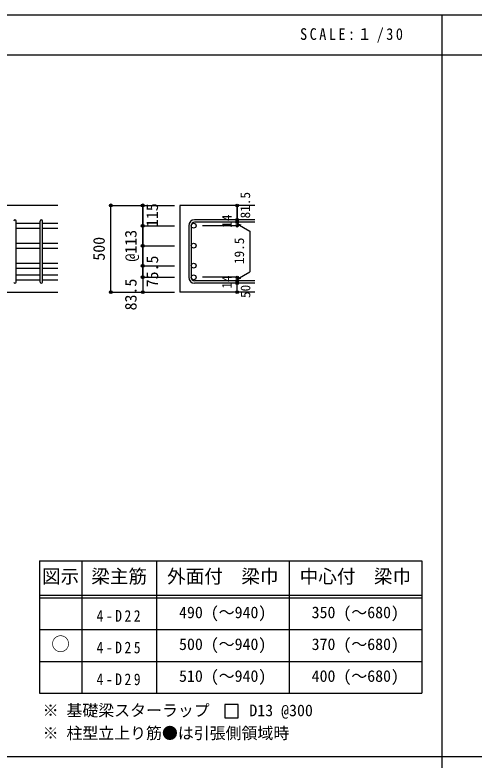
# Model space of a CAD drawing. Units: millimetres at full size, sheet at 1:30, with parts at other scales. Extents: x -5973 to 5954, y -4195 to 4201.
# Drawn here: x -3539 to -942, y -15 to 4201 of the extents above; entities that cross this region are included whole.
import ezdxf
from ezdxf.enums import TextEntityAlignment as Align

# ---------------------------------------------------------------- set-up
doc = ezdxf.new("R2010")
doc.units = ezdxf.units.MM
doc.header["$LTSCALE"] = 30
doc.header["$PDMODE"] = 32
doc.header["$PDSIZE"] = 15
for name, color, linetype in [('0-1_躯体線', 2, 'Continuous'), ('0-5_基礎梁筋', 7, 'Continuous'), ('0-6_スタラップ筋', 7, 'Continuous'), ('0-D_寸法', 4, 'Continuous'), ('6-7_文字', 7, 'Continuous'), ('6-E_枠', 7, 'Continuous'), ('F-0_枠', 6, 'Continuous')]:
    doc.layers.add(name, color=color, linetype=linetype)
doc.styles.add('ＭＳ ゴシック', font='')
doc.styles.get('ＭＳ ゴシック').set_extended_font_data('MS Gothic')

msp = doc.modelspace()

# ---------------------------------------------------------------- linework, layer by layer
at = {"layer": '0-1_躯体線'}
for p, q in [((-3295.8, 3123.3), (-4895.8, 3123.3)), ((-2180.8, 3123.3), (-2605.8, 3123.3)), ((-2605.8, 3123.3), (-2605.8, 2632.8)), ((-3695.8, 2632.8), (-3295.8, 2632.8)), ((-2180.8, 2632.8), (-2605.8, 2632.8))]:
    msp.add_line(p, q, dxfattribs=at)
at = {"layer": '0-5_基礎梁筋'}
for p, q in [((-3531.8, 3022.37), (-3395.8, 3022.37)), ((-3531.8, 2994.37), (-3395.8, 2994.37)), ((-3381.8, 3022.37), (-3295.8, 3022.37)), ((-3381.8, 2994.37), (-3295.8, 2994.37)), ((-3531.8, 2909.33), (-3395.8, 2909.33)), ((-3381.8, 2909.33), (-3295.8, 2909.33)), ((-3531.8, 2881.33), (-3395.8, 2881.33)), ((-3381.8, 2881.33), (-3295.8, 2881.33)), ((-3531.8, 2796.3), (-3395.8, 2796.3)), ((-3381.8, 2796.3), (-3295.8, 2796.3)), ((-3531.8, 2768.3), (-3395.8, 2768.3)), ((-3381.8, 2768.3), (-3295.8, 2768.3)), ((-3531.8, 2730.3), (-3395.8, 2730.3)), ((-3531.8, 2702.3), (-3395.8, 2702.3)), ((-3381.8, 2730.3), (-3295.8, 2730.3)), ((-3381.8, 2702.3), (-3295.8, 2702.3))]:
    msp.add_line(p, q, dxfattribs=at)
at = {"layer": '0-5_基礎梁筋', "color": 3}
for centre in [(-2527.8, 3008.37), (-2527.8, 2895.33), (-2527.8, 2782.3), (-2527.8, 2716.3)]:
    msp.add_circle(centre, 14, dxfattribs=at)
at = {"layer": '0-6_スタラップ筋'}
for p, q in [((-2180.8, 3041.87), (-2522.3, 3041.87)), ((-3531.8, 2689.8), (-3531.8, 3034.87)), ((-3395.8, 2689.8), (-3395.8, 3034.87)), ((-3381.8, 2689.8), (-3381.8, 3034.87)), ((-2555.8, 3008.37), (-2555.8, 2716.3)), ((-2541.8, 3008.37), (-2541.8, 2716.3)), ((-2180.8, 3027.87), (-2522.3, 3027.87)), ((-2180.8, 2696.8), (-2522.3, 2696.8)), ((-2180.8, 2682.8), (-2522.3, 2682.8))]:
    msp.add_line(p, q, dxfattribs=at)
for centre, radius, start, end in [((-3538.8, 3034.87), 7, 0, 180), ((-3388.8, 3034.87), 7, 0, 180), ((-2522.3, 3008.37), 33.5, 90, 180), ((-2522.3, 3008.37), 19.5, 90, 180), ((-2522.3, 2716.3), 33.5, 180, 270), ((-2522.3, 2716.3), 19.5, 180, 270), ((-3538.8, 2689.8), 7, 180, 0), ((-3388.8, 2689.8), 7, 180, 0)]:
    msp.add_arc(centre, radius, start, end, dxfattribs=at)
at = {"layer": '0-D_寸法'}
for p, q in [((-2995.8, 3123.3), (-2815.8, 3123.3)), ((-2995.8, 3123.3), (-2815.8, 3123.3)), ((-2995.8, 2632.8), (-2995.8, 3123.3)), ((-2815.8, 3008.37), (-2815.8, 3123.3)), ((-2815.8, 3123.3), (-2635.8, 3123.3)), ((-2815.8, 3123.3), (-2815.8, 3008.37)), ((-2280.8, 3027.87), (-2280.8, 3041.87)), ((-2815.8, 3008.37), (-2635.8, 3008.37)), ((-2815.8, 3008.37), (-2635.8, 3008.37)), ((-2815.8, 3008.37), (-2815.8, 2822.33)), ((-2815.8, 2895.33), (-2815.8, 3008.37)), ((-2815.8, 3008.37), (-2815.8, 2743.3)), ((-2280.8, 3008.37), (-2476.89, 3008.37)), ((-2280.8, 3027.87), (-2280.8, 3008.37)), ((-2280.8, 3018.12), (-2261.48, 3012.94)), ((-2280.8, 3018.12), (-2210.74, 2977.67)), ((-2210.74, 2977.67), (-2210.74, 2747)), ((-2815.8, 2895.33), (-2635.8, 2895.33)), ((-2815.8, 2716.3), (-2815.8, 2895.33)), ((-2815.8, 2782.3), (-2635.8, 2782.3)), ((-2280.8, 2706.55), (-2210.74, 2747)), ((-2815.8, 2716.3), (-2635.8, 2716.3)), ((-2280.8, 2716.3), (-2476.89, 2716.3)), ((-2280.8, 2696.8), (-2280.8, 2716.3)), ((-2280.8, 2706.55), (-2261.48, 2711.73)), ((-2280.8, 2682.8), (-2280.8, 2696.8)), ((-2280.8, 2632.8), (-2280.8, 2682.8)), ((-2995.8, 2632.8), (-2815.8, 2632.8)), ((-2815.8, 2632.8), (-2635.8, 2632.8))]:
    msp.add_line(p, q, dxfattribs=at)
for points in [[(-2280.8, 3123.3), (-2280.8, 3041.87), (-2280.8, 3123.3)], [(-2815.8, 2822.33), (-2815.8, 2716.3), (-2815.8, 2632.8)]]:
    msp.add_lwpolyline(points, dxfattribs=at)
for centre, radius in [((-2995.8, 3123.3), 8), ((-2995.8, 3123.3), 7.2), ((-2995.8, 3123.3), 6.4), ((-2995.8, 3123.3), 5.6), ((-2995.8, 3123.3), 4.8), ((-2995.8, 3123.3), 4), ((-2995.8, 3123.3), 3.2), ((-2995.8, 3123.3), 2.4), ((-2995.8, 3123.3), 1.6), ((-2995.8, 3123.3), 0.8), ((-2815.8, 3123.3), 8), ((-2815.8, 3123.3), 7.2), ((-2815.8, 3123.3), 6.4), ((-2815.8, 3123.3), 5.6), ((-2815.8, 3123.3), 4.8), ((-2815.8, 3123.3), 4), ((-2815.8, 3123.3), 3.2), ((-2815.8, 3123.3), 2.4), ((-2815.8, 3123.3), 1.6), ((-2815.8, 3123.3), 0.8), ((-2280.8, 3123.3), 4), ((-2280.8, 3123.3), 3.6), ((-2280.8, 3123.3), 3.2), ((-2280.8, 3123.3), 2.8), ((-2280.8, 3123.3), 2.4), ((-2280.8, 3123.3), 2), ((-2280.8, 3123.3), 1.6), ((-2280.8, 3123.3), 1.2), ((-2280.8, 3123.3), 0.8), ((-2280.8, 3123.3), 0.4), ((-2280.8, 3041.87), 4), ((-2280.8, 3041.87), 3.6), ((-2280.8, 3041.87), 3.2), ((-2280.8, 3041.87), 2.8), ((-2280.8, 3041.87), 2.4), ((-2280.8, 3041.87), 2), ((-2280.8, 3041.87), 1.6), ((-2280.8, 3041.87), 1.2), ((-2280.8, 3041.87), 0.8), ((-2280.8, 3041.87), 0.4), ((-2815.8, 3008.37), 8), ((-2815.8, 3008.37), 7.2), ((-2815.8, 3008.37), 6.4), ((-2815.8, 3008.37), 5.6), ((-2815.8, 3008.37), 4.8), ((-2815.8, 3008.37), 4), ((-2815.8, 3008.37), 3.2), ((-2815.8, 3008.37), 2.4), ((-2815.8, 3008.37), 1.6), ((-2815.8, 3008.37), 0.8), ((-2280.8, 3027.87), 4), ((-2280.8, 3008.37), 4), ((-2280.8, 3027.87), 3.6), ((-2280.8, 3008.37), 3.6), ((-2280.8, 3027.87), 3.2), ((-2280.8, 3008.37), 3.2), ((-2280.8, 3027.87), 2.8), ((-2280.8, 3008.37), 2.8), ((-2280.8, 3027.87), 2.4), ((-2280.8, 3008.37), 2.4), ((-2280.8, 3027.87), 2), ((-2280.8, 3008.37), 2), ((-2280.8, 3027.87), 1.6), ((-2280.8, 3008.37), 1.6), ((-2280.8, 3027.87), 1.2), ((-2280.8, 3008.37), 1.2), ((-2280.8, 3027.87), 0.8), ((-2280.8, 3008.37), 0.8), ((-2280.8, 3027.87), 0.4), ((-2280.8, 3008.37), 0.4), ((-2815.8, 2895.33), 8), ((-2815.8, 2895.33), 7.2), ((-2815.8, 2895.33), 6.4), ((-2815.8, 2895.33), 5.6), ((-2815.8, 2895.33), 4.8), ((-2815.8, 2895.33), 4), ((-2815.8, 2895.33), 3.2), ((-2815.8, 2895.33), 2.4), ((-2815.8, 2895.33), 1.6), ((-2815.8, 2895.33), 0.8), ((-2815.8, 2782.3), 8), ((-2815.8, 2782.3), 7.2), ((-2815.8, 2782.3), 6.4), ((-2815.8, 2782.3), 5.6), ((-2815.8, 2782.3), 4.8), ((-2815.8, 2782.3), 4), ((-2815.8, 2782.3), 3.2), ((-2815.8, 2782.3), 2.4), ((-2815.8, 2782.3), 1.6), ((-2815.8, 2782.3), 0.8), ((-2815.8, 2716.3), 8), ((-2815.8, 2716.3), 7.2), ((-2815.8, 2716.3), 6.4), ((-2815.8, 2716.3), 5.6), ((-2815.8, 2716.3), 4.8), ((-2815.8, 2716.3), 4), ((-2815.8, 2716.3), 3.2), ((-2815.8, 2716.3), 2.4), ((-2815.8, 2716.3), 1.6), ((-2815.8, 2716.3), 0.8), ((-2280.8, 2716.3), 4), ((-2280.8, 2696.8), 4), ((-2280.8, 2716.3), 3.6), ((-2280.8, 2696.8), 3.6), ((-2280.8, 2716.3), 3.2), ((-2280.8, 2696.8), 3.2), ((-2280.8, 2716.3), 2.8), ((-2280.8, 2696.8), 2.8), ((-2280.8, 2716.3), 2.4), ((-2280.8, 2696.8), 2.4), ((-2280.8, 2716.3), 2), ((-2280.8, 2696.8), 2), ((-2280.8, 2716.3), 1.6), ((-2280.8, 2716.3), 1.2), ((-2280.8, 2716.3), 0.8), ((-2280.8, 2716.3), 0.4), ((-2280.8, 2682.8), 4), ((-2280.8, 2682.8), 3.6), ((-2280.8, 2682.8), 3.2), ((-2280.8, 2682.8), 2.8), ((-2280.8, 2682.8), 2.4), ((-2280.8, 2682.8), 2), ((-2280.8, 2696.8), 1.6), ((-2280.8, 2682.8), 1.6), ((-2280.8, 2696.8), 1.2), ((-2280.8, 2682.8), 1.2), ((-2280.8, 2696.8), 0.8), ((-2280.8, 2682.8), 0.8), ((-2280.8, 2696.8), 0.4), ((-2280.8, 2682.8), 0.4), ((-2995.8, 2632.8), 7.2), ((-2995.8, 2632.8), 6.4), ((-2995.8, 2632.8), 5.6), ((-2995.8, 2632.8), 4.8), ((-2995.8, 2632.8), 4), ((-2995.8, 2632.8), 3.2), ((-2995.8, 2632.8), 2.4), ((-2995.8, 2632.8), 1.6), ((-2995.8, 2632.8), 0.8), ((-2815.8, 2632.8), 7.2), ((-2815.8, 2632.8), 6.4), ((-2815.8, 2632.8), 5.6), ((-2815.8, 2632.8), 4.8), ((-2815.8, 2632.8), 4), ((-2815.8, 2632.8), 3.2), ((-2815.8, 2632.8), 2.4), ((-2815.8, 2632.8), 1.6), ((-2815.8, 2632.8), 0.8), ((-2280.8, 2632.8), 4), ((-2280.8, 2632.8), 3.6), ((-2280.8, 2632.8), 3.2), ((-2280.8, 2632.8), 2.8), ((-2280.8, 2632.8), 2.4), ((-2280.8, 2632.8), 2), ((-2280.8, 2632.8), 1.6), ((-2280.8, 2632.8), 1.2), ((-2280.8, 2632.8), 0.8), ((-2280.8, 2632.8), 0.4)]:
    msp.add_circle(centre, radius, dxfattribs=at)
at = {"layer": '0-D_寸法', "color": 7}
for p in [(-2995.8, 3123.3), (-2815.8, 3123.3), (-2280.8, 3123.3), (-2280.8, 3041.87), (-2815.8, 3008.37), (-2280.8, 3027.87), (-2280.8, 3008.37), (-2815.8, 2895.33), (-2815.8, 2782.3), (-2815.8, 2716.3), (-2280.8, 2716.3), (-2280.8, 2716.3), (-2280.8, 2696.8), (-2280.8, 2682.8), (-2995.8, 2632.8), (-2815.8, 2632.8), (-2280.8, 2632.8)]:
    msp.add_point(p, dxfattribs=at)
at = {"layer": '6-7_文字'}
msp.add_lwpolyline([(-2350.97, 223.78), (-2275.97, 223.78), (-2275.97, 298.78), (-2350.97, 298.78)], close=True, dxfattribs=at)
at = {"layer": '6-E_枠', "color": 3}
for p, q in [((-3400.52, 1112.77), (-3400.52, 362.77)), ((-3400.52, 1112.77), (-1238, 1112.77)), ((-1238, 1112.77), (-1238, 362.77)), ((-3400.52, 362.77), (-1238, 362.77))]:
    msp.add_line(p, q, dxfattribs=at)
at = {"layer": '6-E_枠'}
for p, q in [((-3160.52, 1112.77), (-3160.52, 362.77)), ((-2738, 1112.77), (-2738, 362.77)), ((-1988, 1112.77), (-1988, 362.77)), ((-3400.52, 917.77), (-1238, 917.77)), ((-3400.52, 902.77), (-1238, 902.77)), ((-3400.52, 722.77), (-1238, 722.77)), ((-3400.52, 542.77), (-1238, 542.77))]:
    msp.add_line(p, q, dxfattribs=at)
at = {"layer": 'F-0_枠'}
msp.add_line((-5972.88, 4201.15), (5954.1, 4201.15), dxfattribs=at)
at = {"layer": 'F-0_枠', "color": 2}
for p, q in [((-1124.64, 4201.15), (-1124.64, -4195.24)), ((-5972.88, 3976.15), (3723.6, 3976.15)), ((3723.6, 2.95), (-5972.88, 2.95))]:
    msp.add_line(p, q, dxfattribs=at)

# ---------------------------------------------------------------- texts
at = {"layer": '0-D_寸法', "style": 'ＭＳ ゴシック'}
for s, height, p in [('81.5', 54.99, (-2191.9, 3049.71)), ('115', 65.98, (-2709.7, 3000.75)), ('14', 54.99, (-2296.03, 2996.44)), ('@113', 65.98, (-2830.8, 2805.33)), ('500', 65.98, (-3010.8, 2810.55)), ('19.5', 54.99, (-2226.14, 2791.49)), ('75.5', 65.98, (-2708.92, 2659.8)), ('83.5', 65.98, (-2830.8, 2529.3)), ('14', 54.99, (-2296.06, 2652.12)), ('50', 54.99, (-2190.8, 2599.3))]:
    msp.add_text(s, height=height, rotation=90, dxfattribs=at).set_placement(p, align=Align.BOTTOM_LEFT)
at = {"layer": '6-7_文字', "color": 2, "style": 'ＭＳ ゴシック'}
for s, p in [('図示', (-3385.52, 962.77)), ('梁主筋', (-3106.76, 962.77)), ('外面付\u3000梁巾', (-2678, 962.77)), ('中心付\u3000梁巾', (-1928, 962.77)), ('○', (-3333.02, 580.27))]:
    msp.add_text(s, height=76.98, dxfattribs=at).set_placement(p, align=Align.BOTTOM_LEFT)
at = {"layer": '6-7_文字', "style": 'ＭＳ ゴシック'}
for s, p in [('490 (～940)', (-2610.5, 767.77)), ('350 (～680)', (-1860.5, 767.77)), ('500 (～940)', (-2610.5, 587.77)), ('370 (～680)', (-1860.5, 587.77)), ('510 (～940)', (-2610.5, 407.77)), ('400 (～680)', (-1860.5, 407.77)), ('※ 基礎梁スターラップ     D13 @300', (-3381.96, 213.19)), ('※ 柱型立上り筋●は引張側領域時', (-3381.96, 84.68))]:
    msp.add_text(s, height=65.98, dxfattribs=at).set_placement(p, align=Align.BOTTOM_LEFT)
at = {"layer": '6-7_文字', "color": 2, "insert": (-1925.98, 4043.65), "char_height": 65.98, "attachment_point": 7, "style": 'ＭＳ ゴシック'}
msp.add_mtext('\\T1.34;\\W0.9;SCALE:１/30', dxfattribs=at)
at = {"layer": '6-7_文字', "char_height": 65.98, "attachment_point": 7, "style": 'ＭＳ ゴシック'}
for s, insert in [('\\T1.38;\\W0.85;4-D22', (-3076.76, 767.77)), ('\\T1.38;\\W0.85;4-D25', (-3076.76, 587.77)), ('\\T1.38;\\W0.85;4-D29', (-3076.76, 407.77))]:
    msp.add_mtext(s, dxfattribs=dict(at, insert=insert))

doc.saveas('drawing.dxf')
